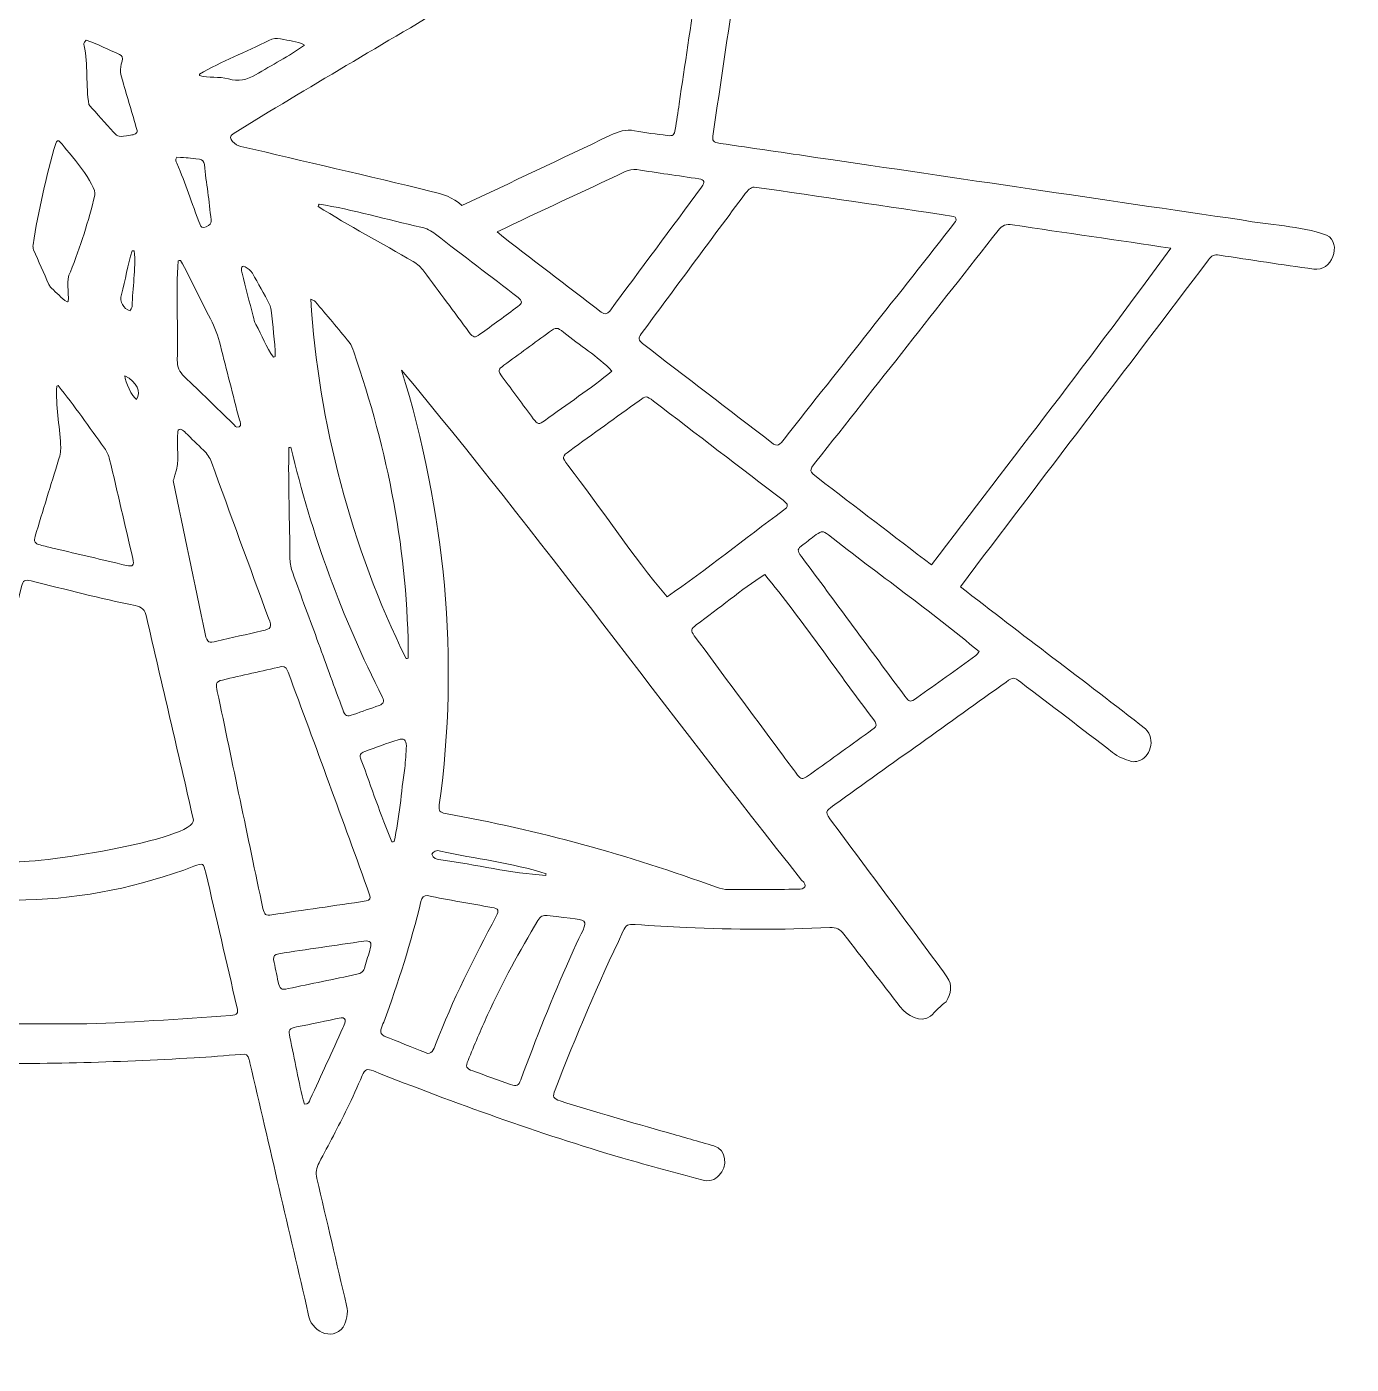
# Model space of a CAD drawing. Header units: centimetres. Extents: x 1 to 243, y -243 to -1.
# Drawn here: x 121.5 to 243.5, y -242.8 to -119.7 of the extents above; entities that cross this region are included whole.
import ezdxf

# ---------------------------------------------------------------- set-up
doc = ezdxf.new("R2010")
doc.units = ezdxf.units.CM
doc.header["$MEASUREMENT"] = 0
doc.layers.add('Layer 1', color=7, linetype='Continuous')

msp = doc.modelspace()

# ---------------------------------------------------------------- linework, layer by layer
at = {"layer": 'Layer 1', "lineweight": 0}
for points, knots in [([(208.93, -56.95), (211.42, -56.76), (213.86, -56.57), (216.32, -56.39), (216.35, -54.81), (216.23, -53.33), (216.14, -51.78), (216.12, -51.15), (216.44, -49.97), (216.96, -49.63), (218.3, -48.8), (219.75, -49.94), (219.74, -51.41), (220.27, -61.27), (220.67, -71.14), (221.26, -81), (223.35, -80.88), (225.42, -80.75), (227.56, -80.62), (227.46, -76.8), (227.18, -73), (227.01, -69.18), (227.02, -67.96), (227.77, -66.43), (229.22, -67.05), (230.18, -67.39), (230.57, -67.9), (230.62, -68.93), (230.9, -73.97), (231.08, -78.99), (231.41, -84.02), (231.68, -83.98), (231.91, -83.95), (232.18, -83.91), (232.09, -82.78), (232.07, -81.75), (231.94, -80.65), (231.83, -79.93), (232.09, -79.29), (232.35, -78.65), (233.26, -77.14), (235.61, -78.29), (235.51, -79.93), (236.2, -89.12), (236.83, -98.3), (237.55, -107.48), (237.61, -108.06), (237.71, -108.15), (238.27, -108.12), (238.86, -108.08), (239.45, -108.08), (240.03, -108), (240.72, -107.9), (241.32, -108.13), (241.92, -108.39), (243.46, -109.39), (242.26, -111.76), (240.52, -111.62), (222.85, -112.75), (205.18, -113.93), (187.51, -115.06), (186.94, -115.11), (186.83, -115.22), (186.74, -115.8), (186.05, -120.38), (185.38, -124.97), (184.7, -129.55), (184.6, -130.23), (184.66, -130.32), (185.34, -130.43), (188.34, -130.87), (191.33, -131.31), (194.33, -131.75), (207.34, -133.65), (220.34, -135.58), (233.35, -137.48), (235.95, -137.97), (238.68, -138), (241.19, -138.88), (242.68, -139.63), (241.63, -142.33), (240, -142), (237.1, -141.61), (234.21, -141.17), (231.32, -140.72), (230.83, -140.64), (230.59, -140.78), (230.31, -141.15), (222.72, -151.2), (215.06, -161.19), (207.47, -171.24), (213.11, -175.66), (218.88, -179.91), (224.51, -184.33), (225.51, -185.29), (224.9, -187.03), (223.87, -187.28), (223.66, -187.34), (223.41, -187.38), (223.22, -187.32), (222.6, -187.14), (222, -186.91), (221.47, -186.49), (218.67, -184.33), (215.85, -182.19), (213.04, -180.04), (212.38, -179.53), (212.34, -179.53), (211.67, -180.02), (206.41, -183.78), (201.15, -187.54), (195.9, -191.3), (195.31, -191.72), (194.87, -191.93), (195.45, -192.6), (199.03, -197.46), (202.69, -202.27), (206.23, -207.16), (206.81, -207.93), (206.56, -208.7), (206.17, -209.44), (205.61, -209.81), (205.2, -210.34), (204.71, -210.77), (203.83, -211.48), (202.52, -210.71), (201.93, -209.92), (200.21, -207.68), (198.46, -205.47), (196.74, -203.23), (196.39, -202.78), (196.03, -202.59), (195.45, -202.62), (191.04, -202.83), (186.63, -202.81), (182.22, -202.62), (180.66, -202.55), (179.09, -202.44), (177.53, -202.34), (176.84, -202.3), (176.69, -202.35), (176.39, -202.99), (174.13, -207.76), (172.05, -212.62), (170.15, -217.54), (169.89, -218.19), (169.97, -218.37), (170.62, -218.58), (173.89, -219.63), (177.19, -220.56), (180.5, -221.49), (181.92, -221.9), (183.34, -222.31), (184.77, -222.71), (185.95, -223.02), (186.05, -224.68), (185.26, -225.41), (184.88, -225.86), (184.31, -226.03), (183.66, -225.85), (181.23, -225.16), (178.79, -224.54), (176.37, -223.84), (168.6, -221.56), (160.96, -218.8), (153.43, -215.82), (152.8, -215.58), (152.66, -215.64), (152.39, -216.24), (151.93, -217.25), (151.5, -218.28), (151, -219.28), (150.17, -220.95), (149.3, -222.61), (148.42, -224.26), (148.17, -224.74), (148.09, -225.18), (148.21, -225.71), (149.13, -229.61), (150.01, -233.51), (150.95, -237.4), (151.13, -238.15), (150.92, -238.77), (150.64, -239.39), (149.59, -240.76), (147.61, -239.77), (147.42, -238.17), (145.64, -230.47), (143.83, -222.78), (142.05, -215.08), (142.03, -214.98), (142.01, -214.88), (141.98, -214.78), (141.83, -214.32), (141.71, -214.25), (141.22, -214.29), (139.78, -214.4), (138.34, -214.54), (136.9, -214.61), (129.69, -215.02), (122.48, -215.24), (115.26, -215.09), (114.75, -215.1), (114.62, -215.22), (114.6, -215.74), (114.38, -223.9), (114.58, -232.09), (115.28, -240.23), (115.34, -240.94), (115.08, -241.55), (114.79, -242.15), (114.56, -242.59), (113.82, -242.81), (113.34, -242.68), (112.17, -242.34), (111.77, -241.84), (111.66, -240.6), (110.81, -230.98), (110.66, -221.31), (111.19, -211.66), (111.22, -211.13), (111.09, -210.67), (110.83, -210.22), (106.66, -203.14), (101.09, -197.45), (94.1, -193.13), (93.58, -192.8), (93.33, -192.87), (93.06, -193.42), (86.52, -206), (82, -219.45), (78.63, -233.18), (78.18, -234.55), (76.1, -234.26), (75.6, -233.07), (75.48, -232.72), (75.41, -232.39), (75.51, -232.01), (76.05, -229.92), (76.55, -227.83), (77.09, -225.75), (77.24, -225.18), (77.24, -224.65), (77.08, -224.08), (74.69, -215.61), (69.78, -208.02), (63.36, -202.04), (62.58, -201.14), (62.35, -201.74), (61.82, -202.4), (58.03, -207.28), (54.5, -212.35), (51.15, -217.55), (50.75, -217.99), (50.26, -218.33), (49.66, -218.2), (48.77, -218.12), (47.84, -217.43), (48.04, -216.4), (49.12, -213.58), (51.22, -211.26), (52.78, -208.69), (53.2, -208.05), (53.22, -207.99), (52.8, -207.4), (48.75, -201.71), (43.77, -197.01), (37.86, -193.3), (37.29, -192.94), (37.12, -192.99), (36.83, -193.58), (35.71, -195.84), (34.68, -198.14), (33.8, -200.5), (33.52, -201.77), (31.69, -201.9), (30.89, -201.04), (30.68, -200.82), (30.47, -200.61), (30.27, -200.37), (29.92, -199.96), (29.72, -199.48), (29.69, -198.93), (28.95, -185.12), (28.17, -171.32), (27.41, -157.52), (27.2, -153.66), (27.01, -149.8), (26.77, -145.95), (26.74, -145.34), (26.63, -145.24), (26.02, -145.27), (19.38, -145.57), (12.74, -145.87), (6.1, -146.18), (4.97, -146.19), (3.45, -145.6), (3.8, -144.23), (3.85, -144.06), (3.93, -143.89), (3.97, -143.71), (4.09, -143.23), (4.39, -142.93), (4.84, -142.78), (6.07, -142.35), (7.3, -141.92), (8.53, -141.52), (9.6, -141.17), (10.67, -140.86), (11.74, -140.53), (12.32, -140.35), (12.39, -140.27), (12.37, -139.67), (12.3, -137.8), (12.26, -135.93), (12.16, -134.06), (12.11, -133.58), (12, -133.47), (11.5, -133.48), (9.18, -133.54), (6.86, -133.57), (4.54, -133.66), (3.86, -133.69), (3.25, -133.47), (2.68, -133.17), (1.22, -132.2), (2.42, -129.9), (4.1, -130.05), (7, -129.97), (9.91, -129.9), (12.82, -129.84), (34.16, -129.34), (55.5, -128.87), (76.84, -128.33), (77.56, -128.04), (76.28, -127.56), (76.05, -127.38), (53.35, -114.28), (30.63, -101.2), (7.93, -88.1), (7.25, -87.68), (7, -86.96), (7.25, -86.21), (7.43, -85.68), (7.64, -85.16), (8.25, -85), (8.51, -84.94), (8.82, -84.89), (9.07, -84.97), (13.84, -87.14), (18.22, -90.16), (22.82, -92.68), (23.33, -92.98), (23.77, -93.01), (24.31, -92.77), (26.44, -91.81), (28.5, -90.72), (30.5, -89.5), (31.13, -89.12), (31.14, -88.97), (30.58, -88.48), (27.63, -85.92), (24.68, -83.36), (21.74, -80.8), (20.3, -79.55), (18.86, -78.29), (17.41, -77.04), (16.88, -76.58), (16.75, -76.59), (16.27, -77.14), (15.06, -78.53), (13.85, -79.93), (12.63, -81.32), (11.97, -82.23), (10.66, -82.51), (9.79, -81.76), (9.37, -81.43), (9.16, -80.73), (9.32, -80.22), (9.52, -79.57), (9.84, -79.01), (10.3, -78.49), (13.3, -75.06), (16.28, -71.62), (19.27, -68.18), (19.69, -67.71), (19.68, -67.57), (19.18, -67.14), (18.67, -66.68), (18.12, -66.25), (17.62, -65.78), (17.37, -65.53), (17.13, -65.23), (16.98, -64.91), (16.54, -64), (17.11, -62.78), (18.07, -62.51), (18.65, -62.33), (19.71, -62.85), (20.19, -63.24), (21.95, -64.78), (23.73, -66.3), (25.5, -67.82), (26.14, -68.37), (26.19, -68.38), (26.85, -67.9), (29.71, -65.84), (32.75, -64.07), (35.89, -62.49), (36.09, -62.36), (36.15, -62.18), (36.06, -61.96), (33.78, -56.97), (31.75, -51.87), (29.98, -46.68), (29.7, -45.89), (29.81, -45.21), (30.13, -44.51), (30.33, -44.08), (30.74, -43.92), (31.15, -43.82), (31.71, -43.68), (32.72, -44.15), (32.98, -44.67), (33.16, -45.03), (33.32, -45.41), (33.45, -45.79), (37.1, -56.77), (42.03, -67.3), (48.17, -77.11), (48.44, -77.49), (48.56, -77.54), (48.98, -77.34), (54.77, -74.59), (60.52, -71.78), (66.29, -69.02), (66.78, -68.77), (66.83, -68.65), (66.6, -68.16), (60.3, -55.16), (53.92, -42.2), (47.59, -29.21), (46.75, -26.87), (49.85, -25.67), (50.93, -28.15), (56.29, -39.24), (61.72, -50.29), (67.14, -61.34), (67.41, -61.89), (67.51, -61.93), (68.1, -61.72), (69.21, -61.32), (70.31, -60.91), (71.41, -60.5), (72.01, -60.27), (72.06, -60.16), (71.82, -59.53), (70.5, -56.01), (69.32, -52.45), (68.32, -48.82), (66.12, -41.03), (64.8, -33.02), (64.21, -24.95), (64.12, -23.91), (63.81, -22.97), (63.42, -22.03), (62.84, -20.33), (61.13, -18.15), (63.28, -16.98), (63.57, -16.86), (63.85, -16.88), (64.17, -16.95), (64.98, -17.13), (65.42, -17.63), (65.72, -18.4), (66.71, -20.93), (67.76, -23.45), (68.78, -25.97), (69.02, -26.51), (69.14, -26.9), (69.8, -26.78), (81.05, -25.99), (92.3, -25.15), (103.56, -24.37), (104.14, -24.33), (104.26, -24.21), (104.22, -23.6), (103.83, -17.6), (103.44, -11.59), (103.01, -5.59), (102.93, -4.9), (103.09, -4.26), (103.35, -3.64), (104.22, -1.96), (106.75, -3.12), (106.59, -4.89), (106.92, -9.52), (107.21, -14.14), (107.52, -18.77), (107.56, -19.31), (107.65, -19.46), (108.16, -19.59), (109.94, -20.02), (111.71, -20.45), (113.5, -20.85), (114.06, -20.98), (114.17, -20.87), (114.3, -20.32), (115.63, -14.36), (116.86, -8.37), (118.74, -2.55), (119.04, -1.64), (119.76, -1.32), (120.65, -1.64), (126.64, -3.78), (132.63, -5.93), (138.61, -8.08), (139.62, -8.44), (139.63, -8.44), (139.98, -7.4), (140.32, -6.42), (140.61, -5.43), (140.95, -4.45), (141.38, -3.23), (141.95, -2.98), (143.2, -3.42), (143.62, -3.57), (143.95, -3.78), (144.14, -4.21), (144.28, -4.55), (144.31, -4.87), (144.19, -5.21), (143.56, -7.06), (142.96, -8.91), (142.38, -10.77), (142.23, -11.25), (142.28, -11.42), (142.7, -11.68), (151.15, -16.8), (159.6, -21.91), (168.07, -27), (168.66, -27.35), (168.8, -27.31), (169.13, -26.74), (171.34, -23.02), (173.52, -19.28), (175.73, -15.56), (176.18, -14.89), (176.86, -14.68), (177.63, -14.92), (178.18, -15.1), (178.67, -15.32), (178.83, -15.93), (178.89, -16.17), (178.93, -16.47), (178.85, -16.7), (173.6, -26.86), (167.24, -36.51), (161.55, -46.46), (161.26, -46.95), (161.28, -47.32), (161.56, -47.8), (163.44, -50.99), (165.3, -54.18), (167.16, -57.38), (169.05, -60.61), (170.93, -63.84), (172.81, -67.07), (173.32, -67.95), (173.33, -67.95), (174.25, -67.41), (184.85, -61.01), (195.94, -55.36), (206.16, -48.35), (208.2, -46.97), (210.21, -45.54), (212.25, -44.17), (213.3, -43.26), (215.31, -44.02), (215.2, -45.41), (215.11, -46.09), (214.88, -46.73), (214.23, -47.16), (212.52, -48.3), (210.85, -49.49), (209.15, -50.64), (208.68, -50.95), (208.54, -51.29), (208.59, -51.86), (208.75, -53.57), (208.79, -55.23), (208.93, -56.95)], [0, 0, 0, 0, 1, 1, 1, 2, 2, 2, 3, 3, 3, 4, 4, 4, 5, 5, 5, 6, 6, 6, 7, 7, 7, 8, 8, 8, 9, 9, 9, 10, 10, 10, 11, 11, 11, 12, 12, 12, 13, 13, 13, 14, 14, 14, 15, 15, 15, 16, 16, 16, 17, 17, 17, 18, 18, 18, 19, 19, 19, 20, 20, 20, 21, 21, 21, 22, 22, 22, 23, 23, 23, 24, 24, 24, 25, 25, 25, 26, 26, 26, 27, 27, 27, 28, 28, 28, 29, 29, 29, 30, 30, 30, 31, 31, 31, 32, 32, 32, 33, 33, 33, 34, 34, 34, 35, 35, 35, 36, 36, 36, 37, 37, 37, 38, 38, 38, 39, 39, 39, 40, 40, 40, 41, 41, 41, 42, 42, 42, 43, 43, 43, 44, 44, 44, 45, 45, 45, 46, 46, 46, 47, 47, 47, 48, 48, 48, 49, 49, 49, 50, 50, 50, 51, 51, 51, 52, 52, 52, 53, 53, 53, 54, 54, 54, 55, 55, 55, 56, 56, 56, 57, 57, 57, 58, 58, 58, 59, 59, 59, 60, 60, 60, 61, 61, 61, 62, 62, 62, 63, 63, 63, 64, 64, 64, 65, 65, 65, 66, 66, 66, 67, 67, 67, 68, 68, 68, 69, 69, 69, 70, 70, 70, 71, 71, 71, 72, 72, 72, 73, 73, 73, 74, 74, 74, 75, 75, 75, 76, 76, 76, 77, 77, 77, 78, 78, 78, 79, 79, 79, 80, 80, 80, 81, 81, 81, 82, 82, 82, 83, 83, 83, 84, 84, 84, 85, 85, 85, 86, 86, 86, 87, 87, 87, 88, 88, 88, 89, 89, 89, 90, 90, 90, 91, 91, 91, 92, 92, 92, 93, 93, 93, 94, 94, 94, 95, 95, 95, 96, 96, 96, 97, 97, 97, 98, 98, 98, 99, 99, 99, 100, 100, 100, 101, 101, 101, 102, 102, 102, 103, 103, 103, 104, 104, 104, 105, 105, 105, 106, 106, 106, 107, 107, 107, 108, 108, 108, 109, 109, 109, 110, 110, 110, 111, 111, 111, 112, 112, 112, 113, 113, 113, 114, 114, 114, 115, 115, 115, 116, 116, 116, 117, 117, 117, 118, 118, 118, 119, 119, 119, 120, 120, 120, 121, 121, 121, 122, 122, 122, 123, 123, 123, 124, 124, 124, 125, 125, 125, 126, 126, 126, 127, 127, 127, 128, 128, 128, 129, 129, 129, 130, 130, 130, 131, 131, 131, 132, 132, 132, 133, 133, 133, 134, 134, 134, 135, 135, 135, 136, 136, 136, 137, 137, 137, 138, 138, 138, 139, 139, 139, 140, 140, 140, 141, 141, 141, 142, 142, 142, 143, 143, 143, 144, 144, 144, 145, 145, 145, 146, 146, 146, 147, 147, 147, 148, 148, 148, 149, 149, 149, 150, 150, 150, 151, 151, 151, 152, 152, 152, 153, 153, 153, 154, 154, 154, 155, 155, 155, 156, 156, 156, 157, 157, 157, 158, 158, 158, 159, 159, 159, 160, 160, 160, 161, 161, 161, 162, 162, 162, 163, 163, 163, 164, 164, 164, 165, 165, 165, 166, 166, 166, 167, 167, 167, 168, 168, 168, 169, 169, 169, 170, 170, 170, 171, 171, 171, 172, 172, 172, 173, 173, 173, 174, 174, 174, 175, 175, 175, 176, 176, 176, 177, 177, 177, 178, 178, 178, 179, 179, 179, 180, 180, 180, 181, 181, 181, 182, 182, 182, 183, 183, 183, 184, 184, 184, 185, 185, 185, 186, 186, 186, 187, 187, 187, 188, 188, 188, 189, 189, 189, 190, 190, 190, 191, 191, 191, 192, 192, 192, 193, 193, 193, 194, 194, 194, 195, 195, 195, 196, 196, 196, 197, 197, 197, 197]), ([(161.55, -136.16), (166.14, -134.03), (170.68, -131.84), (175.26, -129.68), (175.96, -129.35), (176.65, -129.09), (177.47, -129.27), (178.46, -129.48), (179.48, -129.58), (180.48, -129.71), (180.99, -129.78), (181.13, -129.65), (181.21, -129.15), (181.33, -128.37), (181.45, -127.58), (181.57, -126.8), (182.09, -123.2), (182.66, -119.61), (183.16, -116.01), (183.21, -115.5), (183.1, -115.38), (182.6, -115.39), (175.99, -115.85), (169.37, -116.16), (162.77, -116.64), (162.27, -116.67), (161.83, -116.81), (161.4, -117.07), (154.42, -121.22), (147.4, -125.3), (140.49, -129.55), (139.83, -129.96), (140.75, -130.64), (141.22, -130.71), (147.06, -132.09), (152.91, -133.43), (158.74, -134.85), (159.76, -135.09), (160.74, -135.37), (161.55, -136.16)], [0, 0, 0, 0, 1, 1, 1, 2, 2, 2, 3, 3, 3, 4, 4, 4, 5, 5, 5, 6, 6, 6, 7, 7, 7, 8, 8, 8, 9, 9, 9, 10, 10, 10, 11, 11, 11, 12, 12, 12, 13, 13, 13, 13]), ([(126.97, -120.94), (126.69, -121.21), (126.75, -121.29), (126.77, -121.45), (127.16, -123.14), (126.92, -125.14), (127.22, -126.86), (127.96, -127.72), (128.72, -128.57), (129.49, -129.41), (129.91, -129.87), (129.93, -129.86), (131.04, -129.68), (131.19, -129.66), (131.4, -129.62), (131.52, -129.54), (131.76, -129.38), (131.63, -129.28), (131.63, -129.17), (131.2, -127.69), (130.78, -126.2), (130.33, -124.72), (130.16, -124.17), (130, -123.61), (130.27, -122.87), (130.38, -122.54), (130.29, -122.36), (130.04, -122.25), (128.99, -121.81), (128.11, -121.31), (126.97, -120.94)], [0, 0, 0, 0, 1, 1, 1, 2, 2, 2, 3, 3, 3, 4, 4, 4, 5, 5, 5, 6, 6, 6, 7, 7, 7, 8, 8, 8, 9, 9, 9, 10, 10, 10, 10]), ([(147.06, -121.38), (146.3, -120.99), (145.65, -121.01), (144.87, -120.82), (144.49, -120.74), (144.15, -120.78), (143.8, -120.95), (141.69, -122.02), (139.43, -122.87), (137.39, -124.06), (137.39, -124.11), (137.4, -124.15), (137.4, -124.2), (138.26, -124.46), (139.21, -124.24), (140.06, -124.49), (140.98, -124.76), (141.79, -124.57), (142.56, -124.13), (144.09, -123.21), (145.6, -122.44), (147.06, -121.38)], [0, 0, 0, 0, 1, 1, 1, 2, 2, 2, 3, 3, 3, 4, 4, 4, 5, 5, 5, 6, 6, 6, 7, 7, 7, 7]), ([(125.21, -145.03), (125.24, -145.01), (125.27, -145), (125.3, -144.99), (125.42, -144.08), (125.06, -143.11), (125.51, -142.25), (126.44, -139.95), (127.18, -137.59), (127.76, -135.2), (127.99, -134.29), (125.32, -131.22), (124.58, -130.33), (124.4, -130.07), (124.25, -130.2), (124.16, -130.43), (123.29, -133.51), (122.56, -136.62), (122.07, -139.76), (122.05, -139.92), (122.07, -140.09), (122.13, -140.23), (122.59, -141.29), (123.06, -142.35), (123.53, -143.41), (123.58, -143.53), (123.66, -143.66), (123.77, -143.76), (124.25, -144.18), (124.66, -144.67), (125.21, -145.03)], [0, 0, 0, 0, 1, 1, 1, 2, 2, 2, 3, 3, 3, 4, 4, 4, 5, 5, 5, 6, 6, 6, 7, 7, 7, 8, 8, 8, 9, 9, 9, 10, 10, 10, 10]), ([(135.31, -131.71), (135.13, -131.99), (135.26, -132.1), (135.31, -132.24), (136.18, -134.29), (136.58, -135.68), (137.52, -138.06), (137.6, -138.25), (137.92, -138.19), (138.23, -138), (138.49, -137.83), (138.49, -137.66), (138.47, -137.48), (138.37, -136.62), (138.27, -135.76), (138.17, -134.91), (138.06, -134.07), (137.92, -133.24), (137.85, -132.39), (137.82, -132.08), (137.69, -131.94), (137.4, -131.89), (136.44, -131.77), (136.31, -131.75), (135.31, -131.71)], [0, 0, 0, 0, 1, 1, 1, 2, 2, 2, 3, 3, 3, 4, 4, 4, 5, 5, 5, 6, 6, 6, 7, 7, 7, 8, 8, 8, 8]), ([(164.8, -138.59), (167.96, -141.1), (171.2, -143.49), (174.4, -145.96), (174.73, -146.2), (174.9, -146.17), (175.18, -145.87), (178, -142.06), (180.82, -138.26), (183.64, -134.45), (183.97, -133.99), (183.9, -133.78), (183.39, -133.7), (181.48, -133.41), (179.57, -133.14), (177.66, -132.85), (177.28, -132.79), (176.95, -132.86), (176.61, -133.03), (172.67, -134.9), (168.72, -136.68), (164.8, -138.59)], [0, 0, 0, 0, 1, 1, 1, 2, 2, 2, 3, 3, 3, 4, 4, 4, 5, 5, 5, 6, 6, 6, 7, 7, 7, 7]), ([(188.47, -134.45), (188.14, -134.46), (187.87, -134.81), (187.66, -135.04), (184.46, -139.35), (181.26, -143.65), (178.08, -147.97), (177.79, -148.36), (177.82, -148.54), (178.18, -148.85), (182.14, -151.89), (186.11, -154.93), (190.08, -157.96), (190.62, -158.45), (190.87, -158.13), (191.24, -157.65), (196.49, -150.98), (201.78, -144.33), (207.01, -137.64), (207.13, -137.43), (207.06, -137.24), (206.84, -137.15), (200.71, -136.23), (194.61, -135.34), (188.47, -134.45)], [0, 0, 0, 0, 1, 1, 1, 2, 2, 2, 3, 3, 3, 4, 4, 4, 5, 5, 5, 6, 6, 6, 7, 7, 7, 8, 8, 8, 8]), ([(148.41, -136.02), (148.39, -136.09), (148.36, -136.16), (148.33, -136.23), (151.17, -138.05), (154.18, -139.61), (157.08, -141.32), (157.48, -141.55), (157.8, -141.83), (158.07, -142.2), (159.45, -144.08), (160.85, -145.96), (162.24, -147.83), (162.61, -148.32), (162.75, -148.35), (163.23, -148), (164.4, -147.16), (165.56, -146.3), (166.72, -145.45), (167.16, -145.13), (167.16, -144.96), (166.73, -144.61), (164.2, -142.67), (161.66, -140.74), (159.14, -138.79), (158.73, -138.47), (158.28, -138.26), (157.78, -138.14), (154.66, -137.47), (151.56, -136.53), (148.41, -136.02)], [0, 0, 0, 0, 1, 1, 1, 2, 2, 2, 3, 3, 3, 4, 4, 4, 5, 5, 5, 6, 6, 6, 7, 7, 7, 8, 8, 8, 9, 9, 9, 10, 10, 10, 10]), ([(204.81, -169.23), (212.14, -159.55), (219.75, -149.85), (226.83, -140.09), (221.98, -139.34), (217.11, -138.67), (212.26, -137.92), (211.67, -137.83), (211.3, -137.99), (210.95, -138.44), (205.36, -145.55), (199.76, -152.66), (194.16, -159.76), (193.51, -160.59), (193.51, -160.59), (194.34, -161.23), (197.84, -163.9), (201.31, -166.57), (204.81, -169.23)], [0, 0, 0, 0, 1, 1, 1, 2, 2, 2, 3, 3, 3, 4, 4, 4, 5, 5, 5, 6, 6, 6, 6]), ([(131.39, -140.32), (131.33, -140.32), (131.27, -140.32), (131.21, -140.31), (130.74, -141.62), (130.6, -143.02), (130.21, -144.34), (130.01, -145.04), (130.38, -145.63), (131.01, -145.86), (131.07, -145.72), (131.18, -145.59), (131.19, -145.44), (131.23, -143.74), (131.56, -142.01), (131.39, -140.32)], [0, 0, 0, 0, 1, 1, 1, 2, 2, 2, 3, 3, 3, 4, 4, 4, 5, 5, 5, 5]), ([(135.64, -141.2), (135.57, -141.21), (135.5, -141.22), (135.43, -141.24), (135.24, -144.27), (135.43, -147.34), (135.35, -150.39), (135.35, -151), (135.55, -151.47), (135.99, -151.89), (137.49, -153.32), (138.97, -154.77), (140.46, -156.21), (140.62, -156.36), (140.76, -156.68), (141.04, -156.53), (141.34, -156.37), (141.13, -156.09), (141.07, -155.87), (140.49, -153.59), (139.89, -151.31), (139.32, -149.03), (139.1, -148.18), (138.83, -147.37), (138.41, -146.58), (137.44, -144.82), (136.66, -142.94), (135.64, -141.2)], [0, 0, 0, 0, 1, 1, 1, 2, 2, 2, 3, 3, 3, 4, 4, 4, 5, 5, 5, 6, 6, 6, 7, 7, 7, 8, 8, 8, 9, 9, 9, 9]), ([(144.23, -150.11), (144.28, -150.09), (144.32, -150.08), (144.37, -150.06), (144.37, -148.63), (144.12, -147.2), (144, -145.78), (143.98, -145.6), (143.94, -145.41), (143.86, -145.25), (143.34, -144.29), (142.82, -143.32), (142.27, -142.38), (142.12, -142.13), (141.85, -141.94), (141.6, -141.79), (141.19, -141.59), (141.22, -142.15), (141.33, -142.39), (141.66, -143.71), (142, -145.03), (142.34, -146.35), (142.41, -146.6), (142.47, -146.86), (142.59, -147.1), (143.14, -148.09), (143.54, -149.21), (144.23, -150.11)], [0, 0, 0, 0, 1, 1, 1, 2, 2, 2, 3, 3, 3, 4, 4, 4, 5, 5, 5, 6, 6, 6, 7, 7, 7, 8, 8, 8, 9, 9, 9, 9]), ([(156.42, -177.86), (156.48, -177.85), (156.55, -177.83), (156.62, -177.82), (156.64, -168.23), (154.73, -158.66), (151.6, -149.62), (151.49, -149.31), (151.39, -148.98), (151.19, -148.74), (150.16, -147.48), (149.11, -146.24), (148.06, -145), (147.98, -144.91), (147.84, -144.88), (147.64, -144.78), (148.38, -156.21), (151.36, -167.58), (156.42, -177.86)], [0, 0, 0, 0, 1, 1, 1, 2, 2, 2, 3, 3, 3, 4, 4, 4, 5, 5, 5, 6, 6, 6, 6]), ([(175.38, -151.39), (174.06, -150), (172.41, -149.05), (170.94, -147.83), (170.32, -147.35), (170.24, -147.34), (169.62, -147.79), (168.23, -148.81), (166.83, -149.83), (165.44, -150.85), (164.89, -151.25), (164.87, -151.36), (165.28, -151.92), (166.23, -153.21), (167.19, -154.5), (168.14, -155.78), (168.53, -156.31), (168.66, -156.33), (169.18, -155.96), (171.24, -154.42), (173.41, -153.04), (175.38, -151.39)], [0, 0, 0, 0, 1, 1, 1, 2, 2, 2, 3, 3, 3, 4, 4, 4, 5, 5, 5, 6, 6, 6, 7, 7, 7, 7]), ([(156.01, -151.31), (160, -164.24), (161.36, -177.9), (159.48, -191.33), (159.42, -191.89), (159.52, -192.01), (160.06, -192.12), (168.56, -193.65), (176.89, -195.93), (185.01, -198.91), (185.37, -199.03), (185.76, -199.12), (186.13, -199.12), (188.25, -199.13), (190.36, -199.11), (192.47, -199.09), (193.17, -199.09), (193.46, -198.81), (192.85, -198.25), (180.48, -182.72), (168.65, -166.48), (156.01, -151.31)], [0, 0, 0, 0, 1, 1, 1, 2, 2, 2, 3, 3, 3, 4, 4, 4, 5, 5, 5, 6, 6, 6, 7, 7, 7, 7]), ([(130.53, -151.83), (130.52, -152.4), (131.2, -153.76), (131.6, -154.01), (132.04, -153.31), (131.67, -152.4), (130.53, -151.83)], [0, 0, 0, 0, 1, 1, 1, 2, 2, 2, 2]), ([(124.39, -152.73), (124.34, -152.74), (124.29, -152.75), (124.25, -152.77), (124.16, -154.57), (124.51, -156.38), (124.61, -158.18), (124.65, -158.65), (124.58, -159.1), (124.43, -159.55), (123.7, -161.9), (122.98, -164.25), (122.27, -166.6), (122.12, -167.07), (122.24, -167.28), (122.72, -167.4), (123.15, -167.51), (123.58, -167.61), (124.02, -167.72), (126.23, -168.24), (128.44, -168.76), (130.66, -169.28), (131.27, -169.42), (131.4, -169.28), (131.26, -168.66), (130.55, -165.61), (129.85, -162.57), (129.12, -159.52), (129.03, -159.16), (128.87, -158.79), (128.65, -158.48), (127.23, -156.57), (125.9, -154.57), (124.39, -152.73)], [0, 0, 0, 0, 1, 1, 1, 2, 2, 2, 3, 3, 3, 4, 4, 4, 5, 5, 5, 6, 6, 6, 7, 7, 7, 8, 8, 8, 9, 9, 9, 10, 10, 10, 11, 11, 11, 11]), ([(180.45, -172.17), (184.12, -169.66), (187.58, -166.84), (191.17, -164.21), (191.65, -163.85), (191.65, -163.68), (191.15, -163.29), (187.17, -160.24), (183.18, -157.2), (179.2, -154.15), (178.56, -153.66), (178.51, -153.66), (177.88, -154.12), (175.75, -155.65), (173.63, -157.19), (171.51, -158.72), (170.76, -159.27), (170.74, -159.29), (171.32, -160.06), (174.41, -164.05), (177.2, -168.33), (180.45, -172.17)], [0, 0, 0, 0, 1, 1, 1, 2, 2, 2, 3, 3, 3, 4, 4, 4, 5, 5, 5, 6, 6, 6, 7, 7, 7, 7]), ([(134.99, -161.48), (135.92, -166.19), (136.96, -170.88), (137.92, -175.58), (138.11, -176.47), (138.27, -176.42), (139, -176.25), (140.38, -175.93), (141.77, -175.62), (143.15, -175.3), (144, -175.14), (144.1, -174.95), (143.76, -174.15), (142, -169.37), (140.25, -164.58), (138.5, -159.79), (138.34, -159.37), (138.12, -159), (137.78, -158.68), (137.21, -158.16), (136.67, -157.61), (136.12, -157.07), (135.93, -156.84), (135.49, -156.51), (135.4, -156.99), (135.25, -158.3), (135.63, -159.71), (135.14, -160.97), (135.07, -161.14), (135.04, -161.32), (134.99, -161.48)], [0, 0, 0, 0, 1, 1, 1, 2, 2, 2, 3, 3, 3, 4, 4, 4, 5, 5, 5, 6, 6, 6, 7, 7, 7, 8, 8, 8, 9, 9, 9, 10, 10, 10, 10]), ([(145.82, -158.39), (145.76, -158.41), (145.7, -158.42), (145.63, -158.43), (145.56, -161.85), (145.7, -165.28), (145.73, -168.71), (145.74, -169.12), (145.84, -169.56), (145.98, -169.95), (146.76, -172.13), (147.57, -174.3), (148.37, -176.47), (149.11, -178.49), (149.84, -180.52), (150.59, -182.54), (150.82, -183.17), (150.94, -183.23), (151.58, -183.01), (152.37, -182.73), (153.15, -182.45), (153.94, -182.17), (154.37, -181.98), (154.43, -181.84), (154.25, -181.43), (150.54, -174.09), (147.7, -166.4), (145.82, -158.39)], [0, 0, 0, 0, 1, 1, 1, 2, 2, 2, 3, 3, 3, 4, 4, 4, 5, 5, 5, 6, 6, 6, 7, 7, 7, 8, 8, 8, 9, 9, 9, 9]), ([(209.19, -177.22), (204.73, -173.46), (199.91, -170.1), (195.32, -166.48), (194.8, -166.09), (194.71, -166.08), (194.2, -166.45), (193.79, -166.75), (193.38, -167.06), (192.98, -167.37), (192.43, -167.79), (192.41, -167.9), (192.82, -168.45), (196, -172.74), (199.18, -177.04), (202.36, -181.33), (202.77, -181.88), (202.87, -181.89), (203.44, -181.48), (205.26, -180.18), (207.08, -178.89), (208.89, -177.57), (208.99, -177.49), (209.06, -177.37), (209.19, -177.22)], [0, 0, 0, 0, 1, 1, 1, 2, 2, 2, 3, 3, 3, 4, 4, 4, 5, 5, 5, 6, 6, 6, 7, 7, 7, 8, 8, 8, 8]), ([(119.96, -196.54), (121.89, -196.88), (137.13, -194.54), (136.84, -192.69), (135.42, -186.46), (133.94, -180.23), (132.52, -174), (132.38, -173.4), (132.09, -173.09), (131.49, -172.98), (128.26, -172.34), (125.09, -171.48), (121.89, -170.71), (121.3, -170.57), (121.16, -170.65), (121.01, -171.22), (119, -179.3), (117.29, -187.46), (116.25, -195.72), (116.18, -196.27), (116.29, -196.41), (116.86, -196.44), (117.89, -196.48), (118.93, -196.51), (119.96, -196.54)], [0, 0, 0, 0, 1, 1, 1, 2, 2, 2, 3, 3, 3, 4, 4, 4, 5, 5, 5, 6, 6, 6, 7, 7, 7, 8, 8, 8, 8]), ([(189.45, -170.11), (187.25, -171.54), (185.26, -173.23), (183.13, -174.76), (182.64, -175.14), (182.62, -175.26), (182.96, -175.75), (185.61, -179.33), (188.26, -182.91), (190.91, -186.48), (191.43, -187.19), (191.95, -187.89), (192.48, -188.58), (192.76, -188.95), (192.92, -188.97), (193.3, -188.74), (195.23, -187.38), (197.13, -185.99), (199.05, -184.62), (199.88, -184.03), (199.88, -184.02), (199.29, -183.22), (195.97, -178.88), (192.92, -174.31), (189.45, -170.11)], [0, 0, 0, 0, 1, 1, 1, 2, 2, 2, 3, 3, 3, 4, 4, 4, 5, 5, 5, 6, 6, 6, 7, 7, 7, 8, 8, 8, 8]), ([(144.95, -178.6), (143.16, -179), (141.31, -179.41), (139.52, -179.83), (138.84, -179.93), (138.92, -180.32), (139.04, -180.88), (140.44, -187.54), (141.83, -194.2), (143.24, -200.86), (143.37, -201.46), (143.48, -201.52), (144.07, -201.44), (146.97, -201.01), (149.87, -200.6), (152.76, -200.17), (153.09, -200.08), (153.17, -199.92), (153.07, -199.59), (150.6, -192.75), (148.08, -185.93), (145.57, -179.11), (145.47, -178.84), (145.36, -178.57), (144.95, -178.6)], [0, 0, 0, 0, 1, 1, 1, 2, 2, 2, 3, 3, 3, 4, 4, 4, 5, 5, 5, 6, 6, 6, 7, 7, 7, 8, 8, 8, 8]), ([(155.12, -194.73), (155.19, -194.73), (155.25, -194.72), (155.32, -194.71), (155.83, -192.5), (155.96, -190.2), (156.3, -187.95), (156.38, -187.27), (156.43, -186.58), (156.45, -185.89), (156.46, -185.32), (156.21, -185.15), (155.68, -185.33), (154.66, -185.67), (153.65, -186.03), (152.64, -186.4), (152.18, -186.57), (152.12, -186.73), (152.29, -187.2), (153.26, -189.7), (154.05, -192.28), (155.12, -194.73)], [0, 0, 0, 0, 1, 1, 1, 2, 2, 2, 3, 3, 3, 4, 4, 4, 5, 5, 5, 6, 6, 6, 7, 7, 7, 7]), ([(169.29, -197.81), (169.3, -197.76), (169.31, -197.71), (169.33, -197.66), (166.16, -196.67), (162.83, -196.28), (159.58, -195.58), (159.31, -195.46), (158.87, -195.61), (158.8, -195.87), (158.85, -196.23), (159.3, -196.37), (159.63, -196.39), (162.85, -196.81), (166.05, -197.64), (169.29, -197.81)], [0, 0, 0, 0, 1, 1, 1, 2, 2, 2, 3, 3, 3, 4, 4, 4, 5, 5, 5, 5]), ([(126.16, -211.49), (130.75, -211.39), (135.62, -211.04), (140.25, -210.71), (140.92, -210.66), (140.99, -210.55), (140.84, -209.91), (139.89, -205.8), (138.94, -201.68), (137.98, -197.57), (137.77, -196.68), (137.72, -196.67), (136.88, -196.98), (131.9, -198.86), (126.75, -199.94), (121.42, -200.08), (119.75, -200.12), (118.09, -200.04), (116.42, -200.01), (115.86, -200), (115.73, -200.07), (115.67, -200.62), (115.28, -203.97), (115.09, -207.34), (114.84, -210.7), (114.79, -211.39), (114.9, -211.49), (115.59, -211.49), (119.06, -211.5), (122.54, -211.49), (126.16, -211.49)], [0, 0, 0, 0, 1, 1, 1, 2, 2, 2, 3, 3, 3, 4, 4, 4, 5, 5, 5, 6, 6, 6, 7, 7, 7, 8, 8, 8, 9, 9, 9, 10, 10, 10, 10]), ([(158.41, -199.68), (158.04, -199.67), (157.89, -199.8), (157.79, -200.23), (156.88, -204), (155.7, -207.69), (154.36, -211.33), (154.21, -211.74), (153.83, -212.38), (154.42, -212.6), (155.68, -213.12), (156.94, -213.63), (158.21, -214.13), (158.78, -214.41), (158.97, -213.82), (159.13, -213.39), (160.7, -209.3), (162.67, -205.42), (164.73, -201.57), (165.01, -201.03), (164.94, -200.88), (164.32, -200.77), (162.36, -200.41), (160.36, -200.09), (158.41, -199.68)], [0, 0, 0, 0, 1, 1, 1, 2, 2, 2, 3, 3, 3, 4, 4, 4, 5, 5, 5, 6, 6, 6, 7, 7, 7, 8, 8, 8, 8]), ([(169.42, -201.51), (169.07, -201.45), (168.77, -201.6), (168.57, -201.96), (166.86, -204.78), (165.31, -207.67), (163.93, -210.66), (163.29, -212.04), (162.71, -213.45), (162.13, -214.85), (161.88, -215.44), (161.96, -215.59), (162.56, -215.81), (163.72, -216.23), (164.89, -216.65), (166.05, -217.06), (166.61, -217.25), (166.77, -217.18), (166.98, -216.64), (168.4, -212.88), (169.85, -209.13), (171.5, -205.47), (173.17, -201.35), (174.19, -202.11), (169.42, -201.51)], [0, 0, 0, 0, 1, 1, 1, 2, 2, 2, 3, 3, 3, 4, 4, 4, 5, 5, 5, 6, 6, 6, 7, 7, 7, 8, 8, 8, 8]), ([(144.23, -205.57), (144.36, -206.24), (144.5, -206.93), (144.65, -207.63), (144.79, -208.29), (144.9, -208.37), (145.56, -208.24), (147.67, -207.81), (149.77, -207.36), (151.88, -206.92), (152.28, -206.84), (152.53, -206.63), (152.64, -206.23), (152.79, -205.66), (152.98, -205.1), (153.13, -204.53), (153.29, -203.96), (153.14, -203.79), (152.53, -203.87), (149.92, -204.26), (147.3, -204.61), (144.7, -205.03), (144.31, -205.09), (144.22, -205.22), (144.23, -205.57)], [0, 0, 0, 0, 1, 1, 1, 2, 2, 2, 3, 3, 3, 4, 4, 4, 5, 5, 5, 6, 6, 6, 7, 7, 7, 8, 8, 8, 8]), ([(147.06, -218.86), (147.45, -218.91), (147.51, -218.63), (147.6, -218.42), (148.61, -216.23), (149.61, -214.04), (150.61, -211.85), (150.77, -211.54), (151.04, -210.89), (150.45, -210.92), (149.08, -211.19), (147.71, -211.49), (146.34, -211.77), (145.65, -211.91), (145.57, -212.02), (145.72, -212.72), (146.18, -214.76), (146.51, -216.85), (147.06, -218.86)], [0, 0, 0, 0, 1, 1, 1, 2, 2, 2, 3, 3, 3, 4, 4, 4, 5, 5, 5, 6, 6, 6, 6])]:
    msp.add_open_spline(points, degree=3, knots=knots, dxfattribs=at)

doc.saveas('drawing.dxf')
